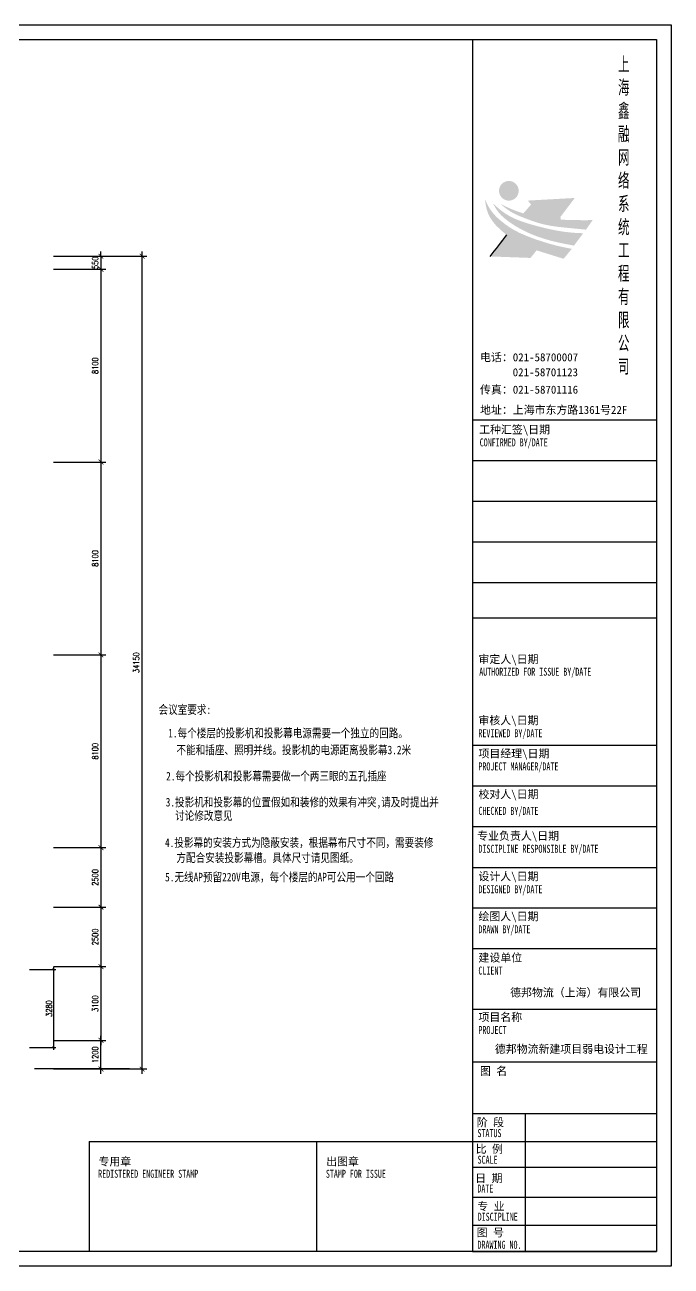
# Model space of a CAD drawing. Extents: x 243000 to 1039751, y -184758 to -16773.
# Drawn here: x 1012594 to 1039751, y -101127 to -48970 of the extents above; entities that cross this region are included whole.
import ezdxf
from ezdxf.enums import TextEntityAlignment as Align

# ---------------------------------------------------------------- set-up
doc = ezdxf.new("R2010")
doc.units = 0
doc.header["$LTSCALE"] = 1000
doc.header["$MEASUREMENT"] = 0
doc.header["$PDMODE"] = 1
doc.layers.get('0').update_dxf_attribs({"linetype": 'CONTINUOUS'})
doc.layers.get('Defpoints').update_dxf_attribs({"linetype": 'CONTINUOUS'})
for name, color, linetype in [('BPM', 4, 'CONTINUOUS'), ('广播', 1, 'CONTINUOUS'), ('轴线标注', 1, 'CONTINUOUS')]:
    doc.layers.add(name, color=color, linetype=linetype)
doc.styles.add('-宋体', font='', dxfattribs={"width": 0.8})
doc.styles.add('DIM_FONT', font='romans.shx', dxfattribs={"width": 0.7, "height": 250, "bigfont": 'hztxt.shx'})
doc.styles.get("Standard").update_dxf_attribs({"font": '', "width": 0.6})
doc.styles.add('宋体', font='simhei.ttf')
doc.styles.get('-宋体').set_extended_font_data('SimSun')
doc.styles.get('Standard').set_extended_font_data('SimSun')
doc.dimstyles.new('80', dxfattribs={"dimscale": 100, "dimtxt": 2.5, "dimasz": 1, "dimexe": 1, "dimexo": 0, "dimgap": 0.6, "dimtad": 1, "dimdec": 0, "dimrnd": 10, "dimzin": 0, "dimdsep": 32, "dimtxsty": 'DIM_FONT', "dimblk": 'ARCHTICK', "dimcen": 0, "dimdle": 1, "dimclrd": 1, "dimclre": 1, "dimclrt": 2, "dimadec": 3, "dimazin": 0, "dimtfac": 1, "dimtdec": 0, "dimtix": 1, "dimtmove": 2, "dimatfit": 3, "dimldrblk": 'DOT', "dimfxl": 10, "dimfxlon": 1, "dimtolj": 1, "dimtzin": 0, "dimlwd": -1, "dimarcsym": 2})

# ---------------------------------------------------------------- blocks, each defined once
blk = doc.blocks.new('_ArchTick')
at = {"color": 0, "linetype": 'ByBlock', "const_width": 0.15}
blk.add_lwpolyline([(-0.5, -0.5), (0.5, 0.5)], dxfattribs=at)
blk = doc.blocks.new('*D224')
at = {"layer": 'Defpoints', "color": 0}
for p in [(1011874, -88662), (1011094, -91942), (1013794, -91942)]:
    blk.add_point(p, dxfattribs=at)
at = {"layer": '轴线标注', "color": 1, "lineweight": -2}
for p, q in [((1012794, -88662), (1013894, -88662)), ((1012794, -91942), (1013894, -91942))]:
    blk.add_line(p, q, dxfattribs=at)
at = {"layer": '轴线标注', "color": 1}
blk.add_line((1013794, -88562), (1013794, -92042), dxfattribs=at)
at = {"layer": '轴线标注', "color": 1, "xscale": 100, "yscale": 100, "zscale": 100}
for p, rotation in [((1013794, -88662), 90), ((1013794, -91942), 270)]:
    blk.add_blockref('_ArchTick', p, dxfattribs=dict(at, rotation=rotation))
at = {"layer": '轴线标注', "color": 2, "insert": (1013609, -90302), "char_height": 250, "attachment_point": 5, "rotation": 90, "style": 'DIM_FONT'}
blk.add_mtext('\\A1;3280', dxfattribs=at)
blk = doc.blocks.new('_Dot')
at = {"color": 0, "linetype": 'ByBlock', "lineweight": -2}
blk.add_line((-0.5, 0), (-1, 0), dxfattribs=at)
at = {"color": 0, "linetype": 'ByBlock', "const_width": 0.5}
blk.add_lwpolyline([(-0.25, 0, 1), (0.25, 0, 1)], format="xyb", close=True, dxfattribs=at)
blk = doc.blocks.new('鑫融')
at = {"linetype": 'Continuous'}
h = blk.add_hatch(color=1, dxfattribs=at)
h.paths.add_polyline_path([(987818, -289280, 1), (991944, -289280, 1)])
edge = h.paths.add_edge_path()
edge.add_line((1003715, -290784), (993855, -291334))
edge.add_line((993855, -291334), (994544, -292159))
edge.add_line((994544, -292159), (992924, -294022))
edge.add_spline(control_points=[(992924, -294022), (991645, -293628), (990026, -292979), (988467, -292216), (988109, -292041)], knot_values=[0, 0, 0, 0, 4014.9376711, 5209.4357824, 5209.4357824, 5209.4357824, 5209.4357824], degree=3, periodic=0)
edge.add_spline(control_points=[(988109, -292041), (988795, -292602), (990432, -293941), (993554, -295167), (997411, -296538), (1001663, -297012), (1004681, -297294), (1006056, -297423)], knot_values=[0, 0, 0, 0, 2646.5876595, 6312.8869631, 9954.0507142, 14912.8068277, 19060.7683387, 19060.7683387, 19060.7683387, 19060.7683387], degree=3, periodic=0)
edge.add_spline(control_points=[(1006056, -297423), (1006521, -296760), (1006986, -296098), (1007451, -295435)], knot_values=[0, 0, 0, 0, 2427.4491595, 2427.4491595, 2427.4491595, 2427.4491595], degree=3, periodic=0)
edge.add_spline(control_points=[(1007451, -295435), (1005291, -295445), (1003072, -295455), (1000848, -295327), (1000787, -295324)], knot_values=[13179.8535283, 13179.8535283, 13179.8535283, 13179.8535283, 19663.1852893, 19843.6618262, 19843.6618262, 19843.6618262, 19843.6618262], degree=3, periodic=0)
edge.add_line((1000787, -295324), (1000701, -294754))
edge.add_line((1000701, -294754), (1003715, -290784))
blk.add_hatch(color=1, dxfattribs=at).paths.add_polyline_path([(994418, -303360), (995700, -301769), (1001357, -303540), (1003083, -301454), (1003083, -301454), (1002747, -301387), (1002575, -301354), (1002481, -301336), (1002390, -301318), (1002074, -301256), (1001126, -301061), (999573, -300705), (997875, -300223), (995535, -299479), (993552, -298723), (992089, -298085), (991204, -297635), (990029, -296926), (989081, -296263), (988056, -295443), (987260, -294730), (986603, -294009), (985972, -293185), (985401, -292215), (984850, -291096), (984948, -291725), (985143, -292776), (985334, -293478), (985521, -294013), (985809, -294644), (986487, -295698), (987137, -296484), (988188, -297511), (989405, -298540), (985885, -303042)])
h = blk.add_hatch(color=1, dxfattribs=at)
edge = h.paths.add_edge_path()
edge.add_spline(control_points=[(1005483, -298180), (1005215, -298172), (1003558, -298123), (1000300, -297782), (996443, -296881), (993006, -295888), (990309, -294856), (988168, -293412), (987035, -292363), (986563, -291925)], knot_values=[0, 0, 0, 0, 803.3341465, 4973.5995197, 9797.9442157, 12662.370996, 15713.6574954, 18414.8044862, 20344.606207, 20344.606207, 20344.606207, 20344.606207], degree=3, periodic=0)
edge.add_spline(control_points=[(986563, -291925), (986845, -292451), (987687, -294024), (990157, -296083), (993733, -298119), (998292, -299785), (1001696, -300425), (1003548, -300774)], knot_values=[0, 0, 0, 0, 1780.848963, 5324.1834554, 9403.1439183, 14138.8835046, 19786.5947599, 19786.5947599, 19786.5947599, 19786.5947599], degree=3, periodic=0)
edge.add_spline(control_points=[(1003548, -300774), (1004193, -299909), (1004838, -299044), (1005483, -298180)], knot_values=[0, 0, 0, 0, 3236.299939, 3236.299939, 3236.299939, 3236.299939], degree=3, periodic=0)
at = {"color": 1, "linetype": 'Continuous'}
blk.add_spline([(989405, -298540), (985885, -303042)], degree=3, dxfattribs=at)
blk = doc.blocks.new('fasdfa')
at = {"color": 4}
for p, q in [((898917, -115832), (927878, -115832)), ((927878, -115832), (927878, -136309)), ((899892, -116076), (927634, -116076)), ((924599, -116076), (924599, -136065)), ((927634, -116076), (927634, -136065)), ((924599, -122350), (927634, -122350)), ((924599, -123021), (927634, -123021)), ((924599, -123692), (927634, -123692)), ((924599, -124363), (927634, -124363)), ((924599, -125034), (927634, -125034)), ((924599, -125613), (927634, -125613)), ((924599, -127717), (927634, -127717)), ((924599, -128388), (927634, -128388)), ((924599, -129059), (927634, -129059)), ((924599, -129730), (927634, -129730)), ((924599, -130400), (927634, -130400)), ((924599, -131071), (927634, -131071)), ((924599, -132072), (927634, -132072)), ((924606, -132940), (927634, -132940)), ((924599, -133793), (927634, -133793)), ((925470, -133793), (925470, -136065)), ((918276, -134254), (927634, -134254)), ((918276, -134254), (918276, -136065)), ((922030, -134254), (922030, -136065)), ((924599, -134254), (927634, -134254)), ((924599, -134674), (927634, -134674)), ((924599, -135170), (927634, -135170)), ((924599, -135631), (927634, -135631)), ((927634, -136065), (899892, -136065)), ((924599, -136065), (927634, -136065)), ((927878, -136309), (898917, -136309))]:
    blk.add_line(p, q, dxfattribs=at)
at = {"layer": 'BPM', "color": 4, "linetype": 'Continuous', "xscale": 0.0786500000103843, "yscale": 0.0786500000012893, "zscale": 0.07865}
blk.add_blockref('鑫融', (847346, -95818), dxfattribs=at)
at = {"color": 4, "linetype": 'Continuous', "style": '宋体'}
for s, p in [('电话：021-58700007', (924725, -121382)), ('      021-58701123', (924725, -121629)), ('传真：021-58701116', (924725, -121916)), ('地址：上海市东方路1361号22F', (924725, -122250)), ('工种汇签\\日期', (924710, -122575)), ('审定人\\日期', (924699, -126363)), ('审核人\\日期', (924699, -127372)), ('项目经理\\日期', (924699, -127919)), ('校对人\\日期', (924699, -128591)), ('专业负责人\\日期', (924678, -129277)), ('设计人\\日期', (924699, -129945)), ('绘图人\\日期', (924699, -130605)), ('建设单位', (924699, -131287)), ('德邦物流（上海）有限公司', (925221, -131861)), ('项目名称', (924699, -132267)), ('德邦物流新建项目弱电设计工程', (924970, -132793)), ('图 名', (924723, -133156)), ('阶 段', (924670, -134003)), ('比 例', (924653, -134442)), ('专用章', (918431, -134650)), ('出图章', (922187, -134650)), ('日 期 ', (924645, -134924)), ('专 业', (924679, -135388)), ('图 号', (924669, -135820))]:
    blk.add_text(s, height=132, dxfattribs=at).set_placement(p)
at = {"color": 4, "linetype": 'Continuous', "style": '宋体', "width": 0.7}
for s, p in [('CONFIRMED BY/DATE', (924719, -122786)), ('AUTHORIZED FOR ISSUE BY/DATE', (924712, -126569)), ('REVIEWED BY/DATE', (924698, -127583)), ('PROJECT MANAGER/DATE', (924698, -128131)), ('CHECKED BY/DATE', (924698, -128864)), ('DISCIPLINE RESPONSIBLE BY/DATE', (924698, -129490)), ('DESIGNED BY/DATE', (924698, -130157)), ('DRAWN BY/DATE', (924698, -130817)), ('CLIENT', (924698, -131499)), ('PROJECT', (924698, -132479)), ('STATUS', (924682, -134180)), ('SCALE', (924684, -134619)), ('REDISTERED ENGINEER STAMP', (918426, -134851)), ('STAMP FOR ISSUE', (922182, -134851)), ('DATE', (924681, -135094)), ('DISCIPLINE', (924686, -135559)), ('DRAWING NO.', (924683, -136022))]:
    blk.add_text(s, height=132, dxfattribs=at).set_placement(p)
at = {"color": 4, "linetype": 'Continuous', "insert": (927001, -116366), "char_height": 230, "width": 252.52, "attachment_point": 1}
blk.add_mtext('{\\fYouYuan|b0|i0|c134|p49;上海鑫融网络系统工程有限公司}', dxfattribs=at)

msp = doc.modelspace()

# ---------------------------------------------------------------- linework, layer by layer
at = {"layer": '轴线标注', "color": 1}
for p, q in [((1013794.4, -58692.4), (1015994.4, -58692.4)), ((1015522.4, -58692.4), (1017722.4, -58692.4)), ((1015794.4, -58692.4), (1015794.4, -58492.4)), ((1015794.4, -58692.4), (1015794.4, -59242.4)), ((1017522.4, -93042.4), (1017522.4, -58492.4)), ((1013794.4, -59242.4), (1015994.4, -59242.4)), ((1013794.4, -59242.4), (1015994.4, -59242.4)), ((1015794.4, -59042.4), (1015794.4, -67542.4)), ((1015794.4, -59242.4), (1015794.4, -59442.4)), ((1015794.4, -67142.4), (1015794.4, -75642.4)), ((1013794.4, -67342.4), (1015994.4, -67342.4)), ((1013794.4, -67342.4), (1015994.4, -67342.4)), ((1013794.4, -75442.4), (1015994.4, -75442.4)), ((1013794.4, -75442.4), (1015994.4, -75442.4)), ((1015794.4, -75242.4), (1015794.4, -83742.4)), ((1015794.4, -83342.4), (1015794.4, -86242.4)), ((1013794.4, -83542.4), (1015994.4, -83542.4)), ((1013794.4, -83542.4), (1015994.4, -83542.4)), ((1013794.4, -86042.4), (1015994.4, -86042.4)), ((1013794.4, -86042.4), (1015994.4, -86042.4)), ((1015794.4, -85842.4), (1015794.4, -88742.4)), ((1013794.4, -88542.4), (1015994.4, -88542.4)), ((1013794.4, -88542.4), (1015994.4, -88542.4)), ((1015794.4, -88342.4), (1015794.4, -91842.4)), ((1013794.4, -91642.4), (1015994.4, -91642.4)), ((1013794.4, -91642.4), (1015994.4, -91642.4)), ((1015794.4, -93042.4), (1015794.4, -91442.4)), ((1016994.4, -92842.4), (1012994.4, -92842.4)), ((1013794.4, -92842.4), (1015994.4, -92842.4)), ((1015522.4, -92842.4), (1017722.4, -92842.4))]:
    msp.add_line(p, q, dxfattribs=at)

# ---------------------------------------------------------------- block references
at = {"color": 4, "lineweight": 5, "xscale": 2.547089064726606, "yscale": 2.547089064610191, "zscale": 2.5470890645979}
msp.add_blockref('fasdfa', (-1323636.5, 246064.5), dxfattribs=at)
at = {"layer": '轴线标注', "color": 1, "xscale": 200, "yscale": 200, "zscale": 200}
for p, rotation in [((1015794.4, -58692.4), 270), ((1017522.4, -58692.4), 90), ((1015794.4, -59242.4), 90), ((1015794.4, -59242.4), 90), ((1015794.4, -67342.4), 270), ((1015794.4, -67342.4), 90), ((1015794.4, -75442.4), 270), ((1015794.4, -75442.4), 90), ((1015794.4, -83542.4), 270), ((1015794.4, -83542.4), 90), ((1015794.4, -86042.4), 270), ((1015794.4, -86042.4), 90), ((1015794.4, -88542.4), 270), ((1015794.4, -88542.4), 90), ((1015794.4, -91642.4), 270), ((1015794.4, -91642.4), 90), ((1015794.4, -92842.4), 270), ((1017522.4, -92842.4), 270)]:
    msp.add_blockref('_ArchTick', p, dxfattribs=dict(at, rotation=rotation))

# ---------------------------------------------------------------- texts
at = {"layer": '广播', "color": 3, "ltscale": 500, "style": '-宋体', "width": 0.8}
for s, p in [('会议室要求:', (1019316.2, -77743.5)), ('1.每个楼层的投影机和投影幕电源需要一个独立的回路。', (1023655, -78730)), ('不能和插座、照明并线。投影机的电源距离投影幕3.2米', (1023895, -79438.1)), ('2.每个投影机和投影幕需要做一个两三眼的五孔插座', (1023162.9, -80536.8)), ('3.投影机和投影幕的位置假如和装修的效果有冲突,请及时提出并', (1024250.5, -81632.3)), ('讨论修改意见', (1020118.6, -82200.1)), ('4.投影幕的安装方式为隐蔽安装，根据幕布尺寸不同，需要装修', (1024123, -83331.5)), ('方配合安装投影幕槽。具体尺寸请见图纸。', (1022795.2, -83966.2)), ('5.无线AP预留220V电源，每个楼层的AP可公用一个回路', (1023297.8, -84779.6))]:
    msp.add_text(s, height=360, dxfattribs=at).set_placement(p, align=Align.MIDDLE_CENTER)
at = {"layer": '轴线标注', "color": 1, "char_height": 250, "attachment_point": 5, "rotation": 90, "style": 'DIM_FONT'}
for s, insert in [('\\A1;550', (1015549.4, -58967.4)), ('\\A1;8100', (1015549.4, -63292.4)), ('\\A1;8100', (1015549.4, -71392.4)), ('\\A1;34150', (1017277.4, -75767.4)), ('\\A1;8100', (1015549.4, -79492.4)), ('\\A1;2500', (1015549.4, -84792.4)), ('\\A1;2500', (1015549.4, -87292.4)), ('\\A1;3100', (1015549.4, -90092.4)), ('\\A1;1200', (1015549.4, -92242.4))]:
    msp.add_mtext(s, dxfattribs=dict(at, insert=insert))

# ---------------------------------------------------------------- dimensions: what is measured, and where the dimension line sits
at = {"layer": '轴线标注', "color": 4}
dim = msp.add_linear_dim(base=(1013794.4, -91942.5), p1=(1011874.4, -88662.5), p2=(1011094.4, -91942.5), angle=90, dimstyle='80', dxfattribs=at)
dim.commit()
dim.dimension.update_dxf_attribs({"geometry": '*D224', "text_midpoint": (1013609.4, -90302.5)})

doc.saveas('drawing.dxf')
